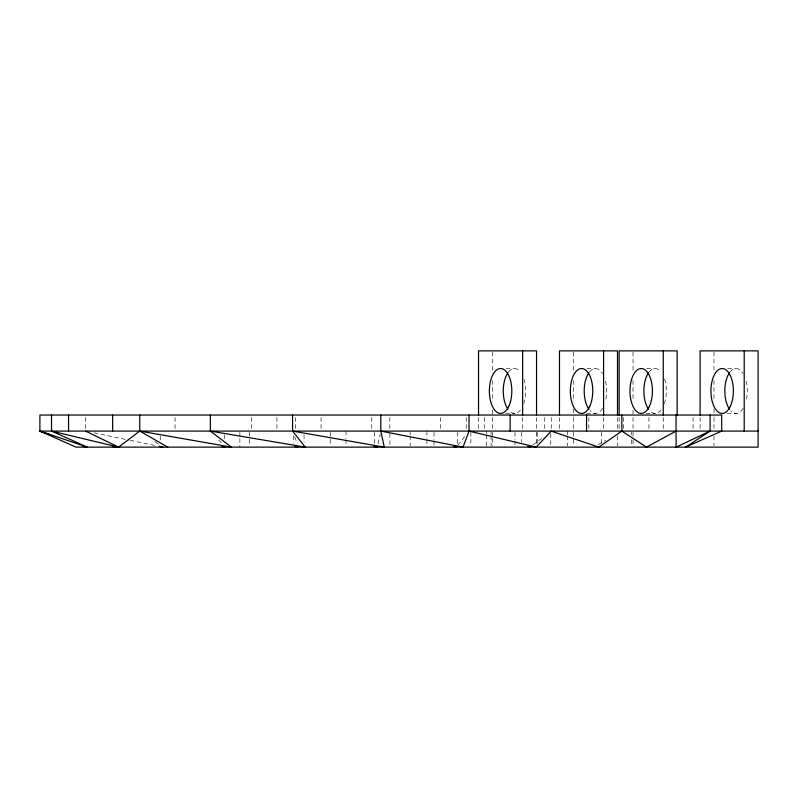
<?xml version="1.0" encoding="UTF-8"?>
<svg xmlns="http://www.w3.org/2000/svg" width="798" height="798" viewBox="0 0 798 798"><rect width="100%" height="100%" fill="white"/><g stroke="black" fill="none" stroke-linecap="round" stroke-linejoin="round"><path stroke-width="0.6" stroke-dasharray="3.99 2.99" d="M378.072 443.688L380.057 434.521M457.833 445.244L466.042 434.86M533.064 444.935L541.682 438.381M598.171 444.656L605.702 440.336M506.042 368.526L514.141 368.526M586.989 368.526L595.089 368.526M646.649 368.526L654.749 368.526M727.596 368.526L735.696 368.526M505.563 413.424L514.83 413.424M586.51 413.424L595.777 413.424M646.18 413.424L655.437 413.424M727.128 413.424L736.384 413.424M94.024 432.835L129.027 440.107M130.234 440.356L156.797 445.873M154.802 441.543L159.819 445.035M218.712 439.997L222.053 443.558M294.711 436.815L297.285 443.688M713.981 352.108L713.981 373.085M713.981 380.486L713.981 401.464M713.981 408.875L713.981 416.277M713.981 417.514L713.981 429.853M713.981 436.017L713.981 445.892M700.095 417.514L700.095 429.853M693.063 417.514L693.063 429.853M663.258 417.514L663.258 429.853M648.944 417.514L648.944 429.853M633.033 352.108L633.033 371.848M633.033 380.486L633.033 401.464M633.033 410.102L633.033 416.277M633.033 417.514L633.033 431.09M633.033 432.317L633.033 438.491M633.033 439.728L633.033 445.892M631.707 432.317L631.707 434.79M631.707 439.728L631.707 445.892M623.597 417.514L623.597 429.853M619.138 417.514L619.138 429.853M617.492 417.514L617.492 429.853M617.492 436.017L617.492 445.892M603.597 417.514L603.597 429.853M601.403 432.317L601.403 443.429M588.864 417.514L588.864 429.853M573.373 352.108L573.373 373.085M573.373 380.486L573.373 401.464M573.373 408.875L573.373 416.277M573.373 417.514L573.373 431.09M573.373 432.317L573.373 445.892M567.538 431.09L567.538 434.79M567.538 436.017L567.538 445.892M559.478 417.514L559.478 429.853M551.248 417.514L551.248 429.853M550.76 433.553L550.76 445.892M544.745 417.514L544.745 429.853M537.234 432.317L537.234 443.429M536.545 417.514L536.545 429.853M536.545 432.317L536.545 443.429M522.65 417.514L522.65 429.853M521.722 432.317L521.722 442.192M514.969 432.317L514.969 439.728M514.969 440.955L514.969 445.892M492.426 352.108L492.426 373.085M492.426 380.486L492.426 401.464M492.426 410.102L492.426 416.277M492.426 417.514L492.426 431.09M492.426 432.317L492.426 437.254M492.426 438.491L492.426 445.892M491.099 432.317L491.099 434.79M491.099 436.017L491.099 445.892M486.59 431.09L486.59 433.553M486.59 434.79L486.59 445.892M484.665 417.514L484.665 429.853M478.531 417.514L478.531 429.853M470.85 432.317L470.85 445.892M466.231 417.514L466.231 429.853M457.553 432.317L457.553 443.429M440.546 417.514L440.546 429.853M434.022 432.317L434.022 439.728M434.022 440.955L434.022 445.892M426.93 431.09L426.93 438.491M426.93 439.728L426.93 445.892M410.152 432.317L410.152 434.79M410.152 436.017L410.152 445.892M389.823 417.514L389.823 429.853M389.903 433.553L389.903 445.892M374.362 432.317L374.362 443.429M371.778 417.514L371.778 429.853M345.983 431.09L345.983 438.491M345.983 439.728L345.983 445.892M330.242 432.317L330.242 445.892M321.055 417.514L321.055 429.853M304.048 434.79L304.048 442.192M295.37 417.514L295.37 429.853M293.415 436.017L293.415 443.429M276.946 417.514L276.946 429.853M251.46 417.514L251.46 429.853M249.295 432.317L249.295 445.892M239.879 432.317L239.879 437.254M239.879 438.491L239.879 447.129M224.298 434.79L224.298 439.728M175.051 417.514L175.051 429.853M160.268 436.017L160.268 440.955M85.576 417.514L85.576 429.853M602.54 408.367A22.464 11.232 90 0 1 590.121 410.761M589.523 371.878A22.464 11.232 90 0 1 602.58 373.654M605.542 381.215A22.464 11.232 90 0 1 605.592 400.566M508.575 371.878A22.464 11.232 -90 0 1 519.797 371.19M524.037 379.16A22.464 11.232 -90 0 1 523.767 403.618M520.396 410.072A22.464 11.232 -90 0 1 509.174 410.761M730.13 371.878A22.464 11.232 -90 0 1 743.187 373.654M746.16 381.215A22.464 11.232 -90 0 1 746.2 400.566M743.147 408.367A22.464 11.232 -90 0 1 730.729 410.761M661.003 410.072A22.464 11.232 90 0 1 649.781 410.761M649.183 371.878A22.464 11.232 90 0 1 660.405 371.19M664.644 379.16A22.464 11.232 90 0 1 664.375 403.618"/><path stroke-width="1.2" d="M469.034 415.04L469.034 431.09L463.04 447.129L380.806 431.09L380.806 415.04M51.521 415.04L51.521 431.09L118.583 447.129L139.75 431.09L231.41 447.129L210.353 431.09L210.353 415.04M621.851 415.04L621.851 431.09L598.769 447.129L551.248 431.09L536.196 447.129L469.034 431.09M710.09 415.04L710.09 431.09L685.592 447.129L721.701 431.09L721.701 415.04L39.9 415.04L39.9 431.09L76.019 447.129L758.1 447.129L758.1 350.871L700.095 350.871L700.095 415.04M676.036 415.04L676.036 431.09L646.49 447.129L621.851 431.09M710.09 431.09L676.106 447.129L676.036 431.09M50.424 434.79L39.9 431.09L758.1 431.09M210.353 431.09L305.275 447.129L292.567 431.09L292.567 415.04M292.567 431.09L384.277 447.129L380.806 431.09M294.891 446.461L298.562 447.129M221.734 446.441L225.405 447.129M373.693 446.441L377.334 447.129M159.211 446.371L162.832 447.129M453.892 446.611L456.336 447.129M112.718 446.521L115.112 447.129M527.787 446.501L530.191 447.129M39.9 431.09L87.301 447.129L51.521 431.09M83.162 446.301L85.506 447.129M85.576 431.09L118.583 447.129M167.74 447.129L139.75 431.09L139.75 415.04M744.205 350.871L744.205 431.09M677.153 415.04L677.153 350.871L619.138 350.871L619.138 415.04M663.258 350.871L663.258 415.04M617.492 415.04L617.492 350.871L559.478 350.871L559.478 415.04M603.597 350.871L603.597 415.04M586.55 415.04L586.55 431.09M536.545 415.04L536.545 350.871L478.531 350.871L478.531 415.04M522.65 350.871L522.65 415.04M510.141 415.04L510.141 431.09M112.658 415.04L112.658 431.09M68.548 415.04L68.548 431.09M588.874 409.204A22.464 11.232 90 0 1 588.914 372.696M507.927 409.204A22.464 11.232 -90 0 1 507.967 372.696M729.482 409.204A22.464 11.232 -90 0 1 729.522 372.696M648.535 409.204A22.464 11.232 90 0 1 648.575 372.696M589.722 406.362A22.464 11.232 -90 0 0 584.116 369.115A22.464 11.232 -90 0 0 570.789 397.454A22.464 11.232 -90 0 0 589.722 406.362M508.775 406.362A22.464 11.232 -90 0 0 503.169 369.115A22.464 11.232 -90 0 0 489.842 397.454A22.464 11.232 -90 0 0 508.775 406.362M730.33 406.362A22.464 11.232 -90 0 0 724.724 369.115A22.464 11.232 -90 0 0 711.397 397.454A22.464 11.232 -90 0 0 730.33 406.362M649.382 406.362A22.464 11.232 -90 0 0 643.777 369.115A22.464 11.232 -90 0 0 630.45 397.454A22.464 11.232 -90 0 0 649.382 406.362"/></g></svg>
